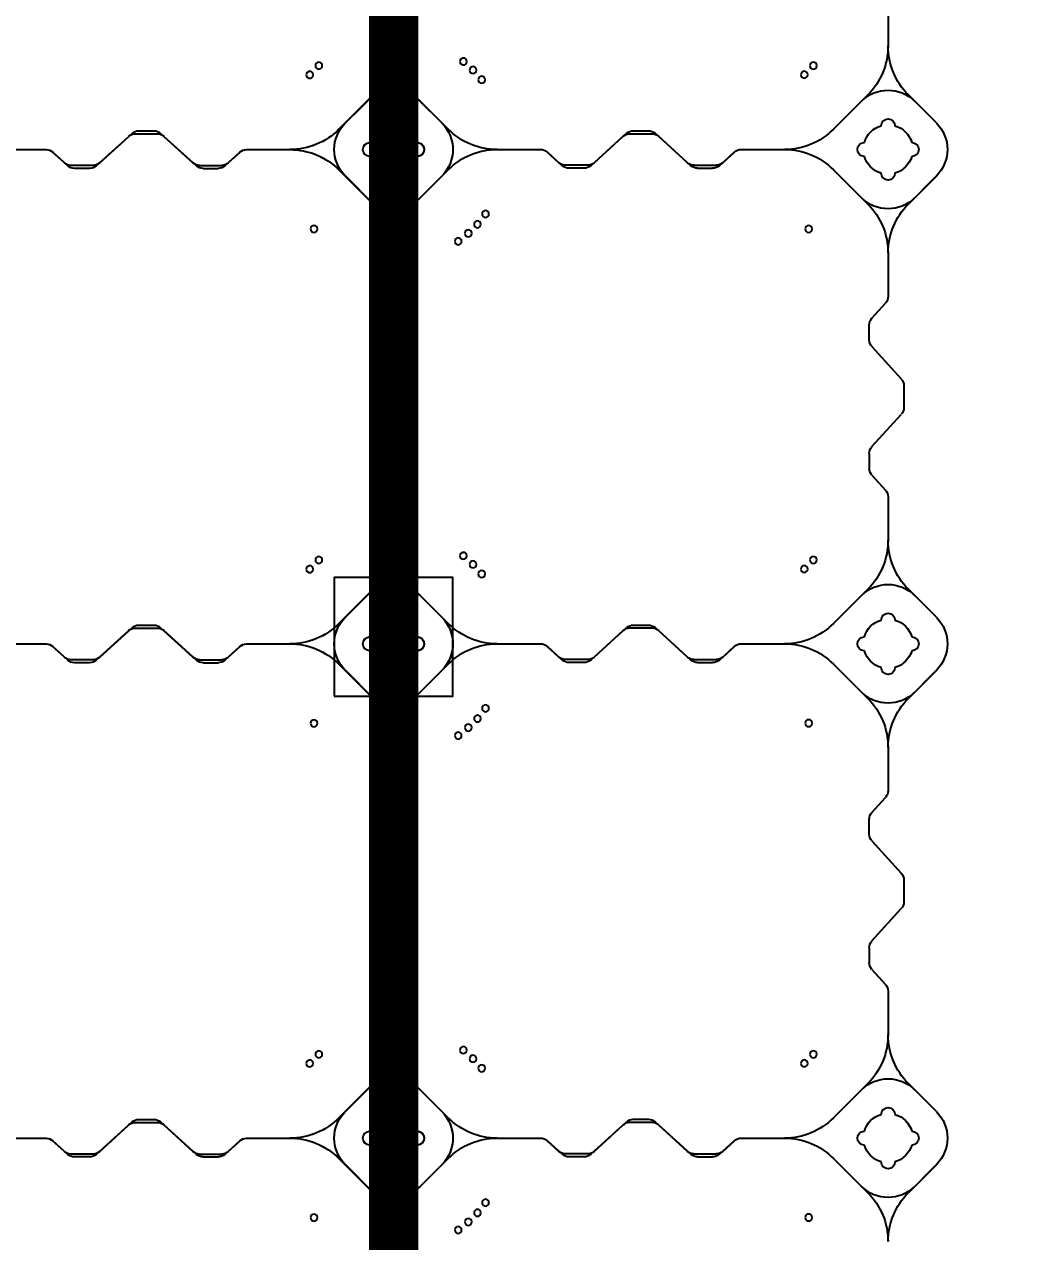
# Model space of a CAD drawing. Header units: millimetres. Extents: x -1612139 to -1260738, y 1141106 to 1536160.
# Drawn here: x -1312392 to -1311388, y 1260207 to 1261438 of the extents above; entities that cross this region are included whole.
import ezdxf

# ---------------------------------------------------------------- set-up
doc = ezdxf.new("R2010")
doc.units = ezdxf.units.MM
doc.header["$LTSCALE"] = 10
doc.layers.get('0').update_dxf_attribs({"linetype": 'CONTINUOUS'})
doc.layers.get('DEFPOINTS').update_dxf_attribs({"linetype": 'CONTINUOUS'})
doc.layers.add('W-FLOAT_BOWL浮筒', color=253, linetype='CONTINUOUS')
doc.styles.add('STANDARD_T3', font='simplex.shx', dxfattribs={"width": 0.7, "bigfont": 'gbcbig.shx'})
doc.dimstyles.new('W&&200', dxfattribs={"dimtxt": 700, "dimasz": 200, "dimexe": 500, "dimexo": 600, "dimgap": 200, "dimtad": 1, "dimdec": 0, "dimzin": 0, "dimdsep": 46, "dimtxsty": 'STANDARD_T3', "dimcen": 0.09, "dimclrd": 1, "dimclre": 1, "dimclrt": 7, "dimazin": 2, "dimtfac": 1, "dimtdec": 0, "dimtix": 1, "dimtmove": 2, "dimatfit": 3, "dimfxl": 100, "dimtolj": 1, "dimtzin": 0, "dimarcsym": 0})

# ---------------------------------------------------------------- blocks, each defined once
blk = doc.blocks.new('蓝色')
at = {"layer": 'W-FLOAT_BOWL浮筒', "color": 5}
for p, q in [((20951.1, -4479.1), (20985.8, -4444.4)), ((21055.2, -4472.8), (21026.8, -4444.5)), ((20979.5, -4450.8), (20951.2, -4479.1)), ((21033.2, -4450.8), (21055.2, -4472.7)), ((20699, -4480.6), (20683.7, -4480.6)), ((20813.7, -4480.6), (20829, -4480.6)), ((20673.5, -4486.2), (20661.6, -4497)), ((20677, -4483.2), (20661.8, -4497)), ((20702.5, -4483.6), (20680.2, -4483.6)), ((20705.7, -4483.2), (20738.5, -4513)), ((20709.2, -4486.2), (20742, -4516)), ((20803.5, -4486.2), (20770.7, -4516)), ((20807, -4483.2), (20774.2, -4513)), ((20810.2, -4483.6), (20832.5, -4483.6)), ((20835.7, -4483.2), (20850.9, -4497)), ((20839.2, -4486.2), (20851.1, -4497)), ((20610.9, -4499.6), (20655.1, -4499.6)), ((20610.9, -4499.6), (20654.9, -4499.6)), ((20857.6, -4499.6), (20901.6, -4499.6)), ((20857.8, -4499.6), (20901.6, -4499.6)), ((20745.2, -4515.6), (20767.5, -4515.6)), ((20748.7, -4518.6), (20764, -4518.6)), ((20985.8, -4554.9), (20951.1, -4520.1)), ((20979.5, -4548.4), (20951.2, -4520.1)), ((21055.2, -4526.5), (21026.8, -4554.8)), ((21055.2, -4526.5), (21033.2, -4548.4)), ((21006.3, -4648.4), (21006.3, -4604.2)), ((20989.9, -4670.3), (21003.7, -4655.1)), ((20987.3, -4692.3), (20987.3, -4677)), ((20989.9, -4699), (21019.7, -4731.8)), ((21022.3, -4760.8), (21022.3, -4738.5)), ((20989.9, -4800.3), (21019.7, -4767.5)), ((20987.3, -4807), (20987.3, -4822.3)), ((20989.9, -4829), (21003.7, -4844.2)), ((21006.3, -4894.9), (21006.3, -4850.9)), ((20951.1, -4979.1), (20985.8, -4944.4)), ((21055.2, -4972.8), (21026.8, -4944.5)), ((20979.5, -4950.8), (20951.2, -4979.1)), ((21033.2, -4950.8), (21055.2, -4972.7)), ((20673.5, -4986.2), (20661.6, -4997)), ((20677, -4983.2), (20661.8, -4997)), ((20702.5, -4983.6), (20680.2, -4983.6)), ((20699, -4980.6), (20683.7, -4980.6)), ((20705.7, -4983.2), (20738.5, -5013)), ((20709.2, -4986.2), (20742, -5016)), ((20803.5, -4986.2), (20770.7, -5016)), ((20807, -4983.2), (20774.2, -5013)), ((20810.2, -4983.6), (20832.5, -4983.6)), ((20813.7, -4980.6), (20829, -4980.6)), ((20835.7, -4983.2), (20850.9, -4997)), ((20839.2, -4986.2), (20851.1, -4997)), ((20610.9, -4999.6), (20655.1, -4999.6)), ((20610.9, -4999.6), (20654.9, -4999.6)), ((20857.6, -4999.6), (20901.6, -4999.6)), ((20857.8, -4999.6), (20901.6, -4999.6)), ((20745.2, -5015.6), (20767.5, -5015.6)), ((20748.7, -5018.6), (20764, -5018.6)), ((20985.8, -5054.9), (20951.1, -5020.1)), ((20979.5, -5048.4), (20951.2, -5020.1)), ((21055.2, -5026.5), (21026.8, -5054.8)), ((21055.2, -5026.5), (21033.2, -5048.4)), ((21006.3, -5148.4), (21006.3, -5104.2)), ((20989.9, -5170.3), (21003.7, -5155.1)), ((20987.3, -5192.3), (20987.3, -5177)), ((20989.9, -5199), (21019.7, -5231.8)), ((21022.3, -5260.8), (21022.3, -5238.5)), ((20989.9, -5300.3), (21019.7, -5267.5)), ((20987.3, -5307), (20987.3, -5322.3)), ((20989.9, -5329), (21003.7, -5344.2)), ((21006.3, -5394.9), (21006.3, -5350.9)), ((20951.1, -5479.1), (20985.8, -5444.4)), ((20979.5, -5450.8), (20951.2, -5479.1)), ((21055.2, -5472.8), (21026.8, -5444.5)), ((21033.2, -5450.8), (21055.2, -5472.7)), ((20673.5, -5486.2), (20661.6, -5497)), ((20677, -5483.2), (20661.8, -5497)), ((20702.5, -5483.6), (20680.2, -5483.6)), ((20699, -5480.6), (20683.7, -5480.6)), ((20705.7, -5483.2), (20738.5, -5513)), ((20709.2, -5486.2), (20742, -5516)), ((20803.5, -5486.2), (20770.7, -5516)), ((20807, -5483.2), (20774.2, -5513)), ((20810.2, -5483.6), (20832.5, -5483.6)), ((20813.7, -5480.6), (20829, -5480.6)), ((20835.7, -5483.2), (20850.9, -5497)), ((20839.2, -5486.2), (20851.1, -5497)), ((20610.9, -5499.6), (20655.1, -5499.6)), ((20610.9, -5499.6), (20654.9, -5499.6)), ((20857.6, -5499.6), (20901.6, -5499.6)), ((20857.8, -5499.6), (20901.6, -5499.6)), ((20745.2, -5515.6), (20767.5, -5515.6)), ((20748.7, -5518.6), (20764, -5518.6)), ((20985.8, -5554.9), (20951.1, -5520.1)), ((20979.5, -5548.4), (20951.2, -5520.1)), ((21055.2, -5526.5), (21026.8, -5554.8)), ((21055.2, -5526.5), (21033.2, -5548.4)), ((21006.3, -5648.4), (21006.3, -5604.2))]:
    blk.add_line(p, q, dxfattribs=at)
for centre in [(20926, -4419.3), (20921.6, -4575.2), (20930.8, -4584.4), (20926, -4919.3), (20921.6, -5075.2), (20930.8, -5084.4), (20926, -5419.3), (20921.6, -5575.2), (20930.8, -5584.4)]:
    blk.add_circle(centre, 3.5, dxfattribs=at)
for centre, radius, start, end in [((20936.3, -4394.9), 70, 315, 0), ((21076.3, -4395), 70, 180, 225), ((21006.4, -4477.7), 38, 45, 135), ((21006.3, -4475.6), 7, 0, 180), ((21006.3, -4475.6), 7, 0, 180), ((20683.7, -4490.6), 10, 90, 132.2737), ((20699, -4490.6), 10, 47.7263, 90), ((20813.7, -4490.6), 10, 90, 132.2737), ((20829, -4490.6), 10, 47.7263, 90), ((20901.6, -4429.6), 70, 270, 315), ((20901.7, -4429.6), 70, 270, 315), ((21006.3, -4499.6), 25, 106.2602, 163.7398), ((21006.3, -4499.6), 25, 106.2602, 163.7398), ((21006.3, -4499.6), 25, 16.2602, 73.7398), ((21006.3, -4499.6), 25, 16.2602, 73.7398), ((21028.3, -4499.6), 38, 315, 45), ((21028.3, -4499.7), 38, 315, 45), ((20680.2, -4493.6), 10, 90, 132.2737), ((20702.5, -4493.6), 10, 47.7263, 90), ((20810.2, -4493.6), 10, 90, 132.2737), ((20832.5, -4493.6), 10, 47.7263, 90), ((20982.3, -4499.6), 7, 90, 270), ((20982.3, -4499.6), 7, 90, 270), ((21030.3, -4499.6), 7, 270, 90), ((21030.3, -4499.6), 7, 270, 90), ((20654.9, -4489.6), 10, 270, 312.2737), ((20655.1, -4489.6), 10, 270, 312.2737), ((20857.6, -4489.6), 10, 227.7263, 270), ((20857.8, -4489.6), 10, 227.7263, 270), ((20901.6, -4569.6), 70, 45, 90), ((20901.7, -4569.6), 70, 45, 90), ((21006.3, -4499.6), 25, 196.2602, 253.7398), ((21006.3, -4499.6), 25, 196.2602, 253.7398), ((21006.3, -4499.6), 25, 286.2602, 343.7398), ((21006.3, -4499.6), 25, 286.2602, 343.7398), ((20745.2, -4505.6), 10, 227.7263, 270), ((20748.7, -4508.6), 10, 227.7263, 270), ((20764, -4508.6), 10, 270, 312.2737), ((20767.5, -4505.6), 10, 270, 312.2737), ((21006.3, -4523.6), 7, 180, 0), ((21006.3, -4523.6), 7, 180, 0), ((21006.4, -4521.6), 38, 225, 315), ((20936.3, -4604.3), 70, 0, 45), ((21076.3, -4604.3), 70, 135, 180), ((20996.3, -4648.4), 10, 317.7263, 0), ((20997.3, -4677), 10, 137.7263, 180), ((20997.3, -4692.3), 10, 180, 222.2737), ((21012.3, -4738.5), 10, 0, 42.2737), ((21012.3, -4760.8), 10, 317.7263, 0), ((20997.3, -4807), 10, 137.7263, 180), ((20997.3, -4822.3), 10, 180, 222.2737), ((20996.3, -4850.9), 10, 0, 42.2737), ((20936.3, -4894.9), 70, 315, 0), ((21076.3, -4895), 70, 180, 225), ((21006.4, -4977.7), 38, 45, 135), ((21006.3, -4975.6), 7, 0, 180), ((21006.3, -4975.6), 7, 0, 180), ((21028.3, -4999.6), 38, 315, 45), ((21028.3, -4999.7), 38, 315, 45), ((20680.2, -4993.6), 10, 90, 132.2737), ((20683.7, -4990.6), 10, 90, 132.2737), ((20699, -4990.6), 10, 47.7263, 90), ((20702.5, -4993.6), 10, 47.7263, 90), ((20810.2, -4993.6), 10, 90, 132.2737), ((20813.7, -4990.6), 10, 90, 132.2737), ((20829, -4990.6), 10, 47.7263, 90), ((20832.5, -4993.6), 10, 47.7263, 90), ((20901.6, -4929.6), 70, 270, 315), ((20901.7, -4929.6), 70, 270, 315), ((21006.3, -4999.6), 25, 106.2602, 163.7398), ((21006.3, -4999.6), 25, 106.2602, 163.7398), ((21006.3, -4999.6), 25, 16.2602, 73.7398), ((21006.3, -4999.6), 25, 16.2602, 73.7398), ((20654.9, -4989.6), 10, 270, 312.2737), ((20655.1, -4989.6), 10, 270, 312.2737), ((20857.6, -4989.6), 10, 227.7263, 270), ((20857.8, -4989.6), 10, 227.7263, 270), ((20982.3, -4999.6), 7, 90, 270), ((20982.3, -4999.6), 7, 90, 270), ((21030.3, -4999.6), 7, 270, 90), ((21030.3, -4999.6), 7, 270, 90), ((20901.6, -5069.6), 70, 45, 90), ((20901.7, -5069.6), 70, 45, 90), ((21006.3, -4999.6), 25, 196.2602, 253.7398), ((21006.3, -4999.6), 25, 196.2602, 253.7398), ((21006.3, -4999.6), 25, 286.2602, 343.7398), ((21006.3, -4999.6), 25, 286.2602, 343.7398), ((20745.2, -5005.6), 10, 227.7263, 270), ((20748.7, -5008.6), 10, 227.7263, 270), ((20764, -5008.6), 10, 270, 312.2737), ((20767.5, -5005.6), 10, 270, 312.2737), ((21006.3, -5023.6), 7, 180, 0), ((21006.3, -5023.6), 7, 180, 0), ((21006.4, -5021.6), 38, 225, 315), ((20936.3, -5104.3), 70, 0, 45), ((21076.3, -5104.3), 70, 135, 180), ((20996.3, -5148.4), 10, 317.7263, 0), ((20997.3, -5177), 10, 137.7263, 180), ((20997.3, -5192.3), 10, 180, 222.2737), ((21012.3, -5238.5), 10, 0, 42.2737), ((21012.3, -5260.8), 10, 317.7263, 0), ((20997.3, -5307), 10, 137.7263, 180), ((20997.3, -5322.3), 10, 180, 222.2737), ((20996.3, -5350.9), 10, 0, 42.2737), ((20936.3, -5394.9), 70, 315, 0), ((21076.3, -5395), 70, 180, 225), ((21006.4, -5477.7), 38, 45, 135), ((20901.6, -5429.6), 70, 270, 315), ((20901.7, -5429.6), 70, 270, 315), ((21006.3, -5499.6), 25, 106.2602, 163.7398), ((21006.3, -5499.6), 25, 106.2602, 163.7398), ((21006.3, -5475.6), 7, 0, 180), ((21006.3, -5475.6), 7, 0, 180), ((21006.3, -5499.6), 25, 16.2602, 73.7398), ((21006.3, -5499.6), 25, 16.2602, 73.7398), ((21028.3, -5499.6), 38, 315, 45), ((21028.3, -5499.7), 38, 315, 45), ((20680.2, -5493.6), 10, 90, 132.2737), ((20683.7, -5490.6), 10, 90, 132.2737), ((20699, -5490.6), 10, 47.7263, 90), ((20702.5, -5493.6), 10, 47.7263, 90), ((20810.2, -5493.6), 10, 90, 132.2737), ((20813.7, -5490.6), 10, 90, 132.2737), ((20829, -5490.6), 10, 47.7263, 90), ((20832.5, -5493.6), 10, 47.7263, 90), ((20654.9, -5489.6), 10, 270, 312.2737), ((20655.1, -5489.6), 10, 270, 312.2737), ((20857.6, -5489.6), 10, 227.7263, 270), ((20857.8, -5489.6), 10, 227.7263, 270), ((20901.6, -5569.6), 70, 45, 90), ((20901.7, -5569.6), 70, 45, 90), ((20982.3, -5499.6), 7, 90, 270), ((20982.3, -5499.6), 7, 90, 270), ((21030.3, -5499.6), 7, 270, 90), ((21030.3, -5499.6), 7, 270, 90), ((20745.2, -5505.6), 10, 227.7263, 270), ((20748.7, -5508.6), 10, 227.7263, 270), ((20764, -5508.6), 10, 270, 312.2737), ((20767.5, -5505.6), 10, 270, 312.2737), ((21006.3, -5499.6), 25, 196.2602, 253.7398), ((21006.3, -5499.6), 25, 196.2602, 253.7398), ((21006.3, -5499.6), 25, 286.2602, 343.7398), ((21006.3, -5499.6), 25, 286.2602, 343.7398), ((21006.3, -5523.6), 7, 180, 0), ((21006.3, -5523.6), 7, 180, 0), ((21006.4, -5521.6), 38, 225, 315), ((20936.3, -5604.3), 70, 0, 45), ((21076.3, -5604.3), 70, 135, 180)]:
    blk.add_arc(centre, radius, start, end, dxfattribs=at)
blk = doc.blocks.new('橙色')
at = {"layer": 'W-FLOAT_BOWL浮筒', "color": 30}
for p, q in [((21451.2, -3973.2), (21479.5, -3944.8)), ((21451.2, -3973.1), (21473.1, -3951.2)), ((21555.2, -3979.5), (21520.5, -3944.8)), ((21526.8, -3951.2), (21555.2, -3979.5)), ((21944.8, -3979.5), (21979.5, -3944.8)), ((21973.2, -3951.2), (21944.8, -3979.5)), ((22048.8, -3973.2), (22020.5, -3944.8)), ((22026.9, -3951.2), (22048.8, -3973.1)), ((21667.1, -3986.6), (21655.3, -3997.4)), ((21670.6, -3983.6), (21655.5, -3997.4)), ((21696.1, -3984), (21673.9, -3984)), ((21692.6, -3981), (21677.4, -3981)), ((21699.4, -3983.6), (21732.1, -4013.4)), ((21702.9, -3986.6), (21735.6, -4016.4)), ((21797.1, -3986.6), (21764.4, -4016.4)), ((21800.6, -3983.6), (21767.9, -4013.4)), ((21803.9, -3984), (21826.1, -3984)), ((21807.4, -3981), (21822.6, -3981)), ((21829.4, -3983.6), (21844.5, -3997.4)), ((21832.9, -3986.6), (21844.7, -3997.4)), ((21604.6, -4000), (21648.7, -4000)), ((21604.6, -4000), (21648.5, -4000)), ((21851.3, -4000), (21895.3, -4000)), ((21851.5, -4000), (21895.3, -4000)), ((21520.5, -4055.2), (21555.2, -4020.5)), ((21526.8, -4048.8), (21555.2, -4020.5)), ((21738.9, -4016), (21761.1, -4016)), ((21742.4, -4019), (21757.6, -4019)), ((21973.2, -4048.8), (21944.8, -4020.5)), ((21979.5, -4055.2), (21944.8, -4020.5)), ((21451.2, -4026.8), (21479.5, -4055.2)), ((21473.1, -4048.8), (21451.2, -4026.9)), ((22048.8, -4026.8), (22020.5, -4055.2)), ((22048.8, -4026.9), (22026.9, -4048.8)), ((21500, -4148.5), (21500, -4104.6)), ((22000, -4148.7), (22000, -4104.6)), ((21486.6, -4167.1), (21497.4, -4155.3)), ((21983.6, -4170.6), (21997.4, -4155.5)), ((21484, -4196.1), (21484, -4173.9)), ((21981, -4192.6), (21981, -4177.4)), ((21486.6, -4202.9), (21516.4, -4235.6)), ((21983.6, -4199.4), (22013.4, -4232.1)), ((21519, -4257.6), (21519, -4242.4)), ((22016, -4261.1), (22016, -4238.9)), ((21486.6, -4297.1), (21516.4, -4264.4)), ((21983.6, -4300.6), (22013.4, -4267.9)), ((21484, -4303.9), (21484, -4326.1)), ((21981, -4307.4), (21981, -4322.6)), ((21486.6, -4332.9), (21497.4, -4344.7)), ((21983.6, -4329.4), (21997.4, -4344.5)), ((21500, -4395.3), (21500, -4351.5)), ((22000, -4395.3), (22000, -4351.3)), ((21451.2, -4473.2), (21479.5, -4444.8)), ((21555.2, -4479.5), (21520.5, -4444.8)), ((21944.8, -4479.5), (21979.5, -4444.8)), ((22048.8, -4473.2), (22020.5, -4444.8)), ((21451.2, -4473.1), (21473.1, -4451.2)), ((21526.8, -4451.2), (21555.2, -4479.5)), ((21973.2, -4451.2), (21944.8, -4479.5)), ((22026.9, -4451.2), (22048.8, -4473.1)), ((21692.6, -4481), (21677.4, -4481)), ((21807.4, -4481), (21822.6, -4481)), ((21667.1, -4486.6), (21655.3, -4497.4)), ((21670.6, -4483.6), (21655.5, -4497.4)), ((21696.1, -4484), (21673.9, -4484)), ((21699.4, -4483.6), (21732.1, -4513.4)), ((21702.9, -4486.6), (21735.6, -4516.4)), ((21797.1, -4486.6), (21764.4, -4516.4)), ((21800.6, -4483.6), (21767.9, -4513.4)), ((21803.9, -4484), (21826.1, -4484)), ((21829.4, -4483.6), (21844.5, -4497.4)), ((21832.9, -4486.6), (21844.7, -4497.4)), ((21604.6, -4500), (21648.7, -4500)), ((21604.6, -4500), (21648.5, -4500)), ((21851.3, -4500), (21895.3, -4500)), ((21851.5, -4500), (21895.3, -4500)), ((21738.9, -4516), (21761.1, -4516)), ((21451.2, -4526.8), (21479.5, -4555.2)), ((21473.1, -4548.8), (21451.2, -4526.9)), ((21520.5, -4555.2), (21555.2, -4520.5)), ((21526.8, -4548.8), (21555.2, -4520.5)), ((21742.4, -4519), (21757.6, -4519)), ((21973.2, -4548.8), (21944.8, -4520.5)), ((21979.5, -4555.2), (21944.8, -4520.5)), ((22048.8, -4526.8), (22020.5, -4555.2)), ((22048.8, -4526.9), (22026.9, -4548.8)), ((21500, -4648.5), (21500, -4604.6)), ((22000, -4648.7), (22000, -4604.6)), ((21486.6, -4667.1), (21497.4, -4655.3)), ((21983.6, -4670.6), (21997.4, -4655.5)), ((21484, -4696.1), (21484, -4673.9)), ((21981, -4692.6), (21981, -4677.4)), ((21486.6, -4702.9), (21516.4, -4735.6)), ((21983.6, -4699.4), (22013.4, -4732.1)), ((22016, -4761.1), (22016, -4738.9)), ((21519, -4757.6), (21519, -4742.4)), ((21486.6, -4797.1), (21516.4, -4764.4)), ((21983.6, -4800.6), (22013.4, -4767.9)), ((21484, -4803.9), (21484, -4826.1)), ((21981, -4807.4), (21981, -4822.6)), ((21486.6, -4832.9), (21497.4, -4844.7)), ((21983.6, -4829.4), (21997.4, -4844.5)), ((22000, -4895.3), (22000, -4851.3)), ((21500, -4895.3), (21500, -4851.5)), ((21451.2, -4973.2), (21479.5, -4944.8)), ((21555.2, -4979.5), (21520.5, -4944.8)), ((21944.8, -4979.5), (21979.5, -4944.8)), ((22048.8, -4973.2), (22020.5, -4944.8)), ((21451.2, -4973.1), (21473.1, -4951.2)), ((21526.8, -4951.2), (21555.2, -4979.5)), ((21973.2, -4951.2), (21944.8, -4979.5)), ((22026.9, -4951.2), (22048.8, -4973.1)), ((21667.1, -4986.6), (21655.3, -4997.4)), ((21670.6, -4983.6), (21655.5, -4997.4)), ((21696.1, -4984), (21673.9, -4984)), ((21692.6, -4981), (21677.4, -4981)), ((21699.4, -4983.6), (21732.1, -5013.4)), ((21702.9, -4986.6), (21735.6, -5016.4)), ((21797.1, -4986.6), (21764.4, -5016.4)), ((21800.6, -4983.6), (21767.9, -5013.4)), ((21803.9, -4984), (21826.1, -4984)), ((21807.4, -4981), (21822.6, -4981)), ((21829.4, -4983.6), (21844.5, -4997.4)), ((21832.9, -4986.6), (21844.7, -4997.4)), ((21604.6, -5000), (21648.7, -5000)), ((21604.6, -5000), (21648.5, -5000)), ((21851.3, -5000), (21895.3, -5000)), ((21851.5, -5000), (21895.3, -5000)), ((21520.5, -5055.2), (21555.2, -5020.5)), ((21526.8, -5048.8), (21555.2, -5020.5)), ((21738.9, -5016), (21761.1, -5016)), ((21742.4, -5019), (21757.6, -5019)), ((21973.2, -5048.8), (21944.8, -5020.5)), ((21979.5, -5055.2), (21944.8, -5020.5)), ((21451.2, -5026.8), (21479.5, -5055.2)), ((21473.1, -5048.8), (21451.2, -5026.9)), ((22048.8, -5026.8), (22020.5, -5055.2)), ((22048.8, -5026.9), (22026.9, -5048.8)), ((21500, -5148.5), (21500, -5104.6)), ((22000, -5148.7), (22000, -5104.6))]:
    blk.add_line(p, q, dxfattribs=at)
for centre in [(21565.3, -3907.1), (21575.6, -3915.2), (21584.8, -3924.4), (21919.7, -3919.7), (21592.9, -3934.7), (21589, -4070.6), (21915.2, -4075.6), (21570.6, -4089), (21580.3, -4080.3), (21924.4, -4084.8), (21565.3, -4407.1), (21575.6, -4415.2), (21919.7, -4419.7), (21584.8, -4424.4), (21592.9, -4434.7), (21589, -4570.6), (21580.3, -4580.3), (21915.2, -4575.6), (21570.6, -4589), (21924.4, -4584.8), (21565.3, -4907.1), (21575.6, -4915.2), (21584.8, -4924.4), (21919.7, -4919.7), (21592.9, -4934.7), (21589, -5070.6), (21915.2, -5075.6), (21580.3, -5080.3), (21924.4, -5084.8), (21570.6, -5089)]:
    blk.add_circle(centre, 3.5, dxfattribs=at)
for centre, radius, start, end in [((21430, -3895.3), 70, 315, 0), ((21570, -3895.3), 70, 180, 225), ((21930, -3895.3), 70, 315, 0), ((22070, -3895.3), 70, 180, 225), ((21500, -3978), 38, 45, 135), ((22000, -3978), 38, 45, 135), ((21478, -4000), 38, 135, 225), ((21478, -4000), 38, 135, 225), ((21500, -4000), 25, 106.2602, 163.7398), ((21500, -4000), 25, 106.2602, 163.7398), ((21500, -3976), 7, 0, 180), ((21500, -3976), 7, 0, 180), ((21500, -4000), 25, 16.2602, 73.7398), ((21500, -4000), 25, 16.2602, 73.7398), ((22000, -4000), 25, 106.2602, 163.7398), ((22000, -4000), 25, 106.2602, 163.7398), ((22000, -3976), 7, 0, 180), ((22000, -3976), 7, 0, 180), ((22000, -4000), 25, 16.2602, 73.7398), ((22000, -4000), 25, 16.2602, 73.7398), ((22022, -4000), 38, 315, 45), ((22022, -4000), 38, 315, 45), ((21604.7, -3930), 70, 225, 270), ((21604.7, -3930), 70, 225, 270), ((21673.9, -3994), 10, 90, 132.2737), ((21677.4, -3991), 10, 90, 132.2737), ((21692.6, -3991), 10, 47.7263, 90), ((21696.1, -3994), 10, 47.7263, 90), ((21803.9, -3994), 10, 90, 132.2737), ((21807.4, -3991), 10, 90, 132.2737), ((21822.6, -3991), 10, 47.7263, 90), ((21826.1, -3994), 10, 47.7263, 90), ((21895.3, -3930), 70, 270, 315), ((21895.3, -3930), 70, 270, 315), ((21476, -4000), 7, 90, 270), ((21476, -4000), 7, 90, 270), ((21524, -4000), 7, 270, 90), ((21524, -4000), 7, 270, 90), ((21604.7, -4070), 70, 90, 135), ((21604.7, -4070), 70, 90, 135), ((21648.5, -3990), 10, 270, 312.2737), ((21648.7, -3990), 10, 270, 312.2737), ((21851.3, -3990), 10, 227.7263, 270), ((21851.5, -3990), 10, 227.7263, 270), ((21895.3, -4070), 70, 45, 90), ((21895.3, -4070), 70, 45, 90), ((21976, -4000), 7, 90, 270), ((21976, -4000), 7, 90, 270), ((22024, -4000), 7, 270, 90), ((22024, -4000), 7, 270, 90), ((21500, -4000), 25, 196.2602, 253.7398), ((21500, -4000), 25, 196.2602, 253.7398), ((21500, -4000), 25, 286.2602, 343.7398), ((21500, -4000), 25, 286.2602, 343.7398), ((21738.9, -4006), 10, 227.7263, 270), ((21761.1, -4006), 10, 270, 312.2737), ((22000, -4000), 25, 196.2602, 253.7398), ((22000, -4000), 25, 196.2602, 253.7398), ((22000, -4000), 25, 286.2602, 343.7398), ((22000, -4000), 25, 286.2602, 343.7398), ((21500, -4024), 7, 180, 0), ((21500, -4024), 7, 180, 0), ((21742.4, -4009), 10, 227.7263, 270), ((21757.6, -4009), 10, 270, 312.2737), ((22000, -4024), 7, 180, 0), ((22000, -4024), 7, 180, 0), ((21500, -4022), 38, 225, 315), ((22000, -4022), 38, 225, 315), ((21430, -4104.7), 70, 0, 45), ((21570, -4104.7), 70, 135, 180), ((21930, -4104.7), 70, 0, 45), ((22070, -4104.7), 70, 135, 180), ((21490, -4148.5), 10, 317.7263, 0), ((21990, -4148.7), 10, 317.7263, 0), ((21494, -4173.9), 10, 137.7263, 180), ((21991, -4177.4), 10, 137.7263, 180), ((21494, -4196.1), 10, 180, 222.2737), ((21991, -4192.6), 10, 180, 222.2737), ((21509, -4242.4), 10, 0, 42.2737), ((22006, -4238.9), 10, 0, 42.2737), ((21509, -4257.6), 10, 317.7263, 0), ((22006, -4261.1), 10, 317.7263, 0), ((21494, -4303.9), 10, 137.7263, 180), ((21991, -4307.4), 10, 137.7263, 180), ((21494, -4326.1), 10, 180, 222.2737), ((21991, -4322.6), 10, 180, 222.2737), ((21490, -4351.5), 10, 0, 42.2737), ((21990, -4351.3), 10, 0, 42.2737), ((21430, -4395.3), 70, 315, 0), ((21570, -4395.3), 70, 180, 225), ((21930, -4395.3), 70, 315, 0), ((22070, -4395.3), 70, 180, 225), ((21500, -4478), 38, 45, 135), ((22000, -4478), 38, 45, 135), ((21500, -4476), 7, 0, 180), ((21500, -4476), 7, 0, 180), ((22000, -4476), 7, 0, 180), ((22000, -4476), 7, 0, 180), ((21478, -4500), 38, 135, 225), ((21478, -4500), 38, 135, 225), ((21500, -4500), 25, 106.2602, 163.7398), ((21500, -4500), 25, 106.2602, 163.7398), ((21500, -4500), 25, 16.2602, 73.7398), ((21500, -4500), 25, 16.2602, 73.7398), ((21604.7, -4430), 70, 225, 270), ((21604.7, -4430), 70, 225, 270), ((21677.4, -4491), 10, 90, 132.2737), ((21692.6, -4491), 10, 47.7263, 90), ((21807.4, -4491), 10, 90, 132.2737), ((21822.6, -4491), 10, 47.7263, 90), ((21895.3, -4430), 70, 270, 315), ((21895.3, -4430), 70, 270, 315), ((22000, -4500), 25, 106.2602, 163.7398), ((22000, -4500), 25, 106.2602, 163.7398), ((22000, -4500), 25, 16.2602, 73.7398), ((22000, -4500), 25, 16.2602, 73.7398), ((22022, -4500), 38, 315, 45), ((22022, -4500), 38, 315, 45), ((21476, -4500), 7, 90, 270), ((21476, -4500), 7, 90, 270), ((21524, -4500), 7, 270, 90), ((21524, -4500), 7, 270, 90), ((21673.9, -4494), 10, 90, 132.2737), ((21696.1, -4494), 10, 47.7263, 90), ((21803.9, -4494), 10, 90, 132.2737), ((21826.1, -4494), 10, 47.7263, 90), ((21976, -4500), 7, 90, 270), ((21976, -4500), 7, 90, 270), ((22024, -4500), 7, 270, 90), ((22024, -4500), 7, 270, 90), ((21604.7, -4570), 70, 90, 135), ((21604.7, -4570), 70, 90, 135), ((21648.5, -4490), 10, 270, 312.2737), ((21648.7, -4490), 10, 270, 312.2737), ((21851.3, -4490), 10, 227.7263, 270), ((21851.5, -4490), 10, 227.7263, 270), ((21895.3, -4570), 70, 45, 90), ((21895.3, -4570), 70, 45, 90), ((21500, -4500), 25, 196.2602, 253.7398), ((21500, -4500), 25, 196.2602, 253.7398), ((21500, -4500), 25, 286.2602, 343.7398), ((21500, -4500), 25, 286.2602, 343.7398), ((21738.9, -4506), 10, 227.7263, 270), ((21742.4, -4509), 10, 227.7263, 270), ((21757.6, -4509), 10, 270, 312.2737), ((21761.1, -4506), 10, 270, 312.2737), ((22000, -4500), 25, 196.2602, 253.7398), ((22000, -4500), 25, 196.2602, 253.7398), ((22000, -4500), 25, 286.2602, 343.7398), ((22000, -4500), 25, 286.2602, 343.7398), ((21500, -4524), 7, 180, 0), ((21500, -4524), 7, 180, 0), ((22000, -4524), 7, 180, 0), ((22000, -4524), 7, 180, 0), ((21500, -4522), 38, 225, 315), ((21430, -4604.7), 70, 0, 45), ((21570, -4604.7), 70, 135, 180), ((22000, -4522), 38, 225, 315), ((21930, -4604.7), 70, 0, 45), ((22070, -4604.7), 70, 135, 180), ((21490, -4648.5), 10, 317.7263, 0), ((21990, -4648.7), 10, 317.7263, 0), ((21494, -4673.9), 10, 137.7263, 180), ((21991, -4677.4), 10, 137.7263, 180), ((21494, -4696.1), 10, 180, 222.2737), ((21991, -4692.6), 10, 180, 222.2737), ((21509, -4742.4), 10, 0, 42.2737), ((22006, -4738.9), 10, 0, 42.2737), ((21509, -4757.6), 10, 317.7263, 0), ((22006, -4761.1), 10, 317.7263, 0), ((21494, -4803.9), 10, 137.7263, 180), ((21991, -4807.4), 10, 137.7263, 180), ((21494, -4826.1), 10, 180, 222.2737), ((21991, -4822.6), 10, 180, 222.2737), ((21490, -4851.5), 10, 0, 42.2737), ((21990, -4851.3), 10, 0, 42.2737), ((21430, -4895.3), 70, 315, 0), ((21570, -4895.3), 70, 180, 225), ((21930, -4895.3), 70, 315, 0), ((22070, -4895.3), 70, 180, 225), ((21500, -4978), 38, 45, 135), ((22000, -4978), 38, 45, 135), ((21478, -5000), 38, 135, 225), ((21478, -5000), 38, 135, 225), ((21500, -4976), 7, 0, 180), ((21500, -4976), 7, 0, 180), ((22000, -4976), 7, 0, 180), ((22000, -4976), 7, 0, 180), ((22022, -5000), 38, 315, 45), ((22022, -5000), 38, 315, 45), ((21500, -5000), 25, 106.2602, 163.7398), ((21500, -5000), 25, 106.2602, 163.7398), ((21500, -5000), 25, 16.2602, 73.7398), ((21500, -5000), 25, 16.2602, 73.7398), ((21604.7, -4930), 70, 225, 270), ((21604.7, -4930), 70, 225, 270), ((21673.9, -4994), 10, 90, 132.2737), ((21677.4, -4991), 10, 90, 132.2737), ((21692.6, -4991), 10, 47.7263, 90), ((21696.1, -4994), 10, 47.7263, 90), ((21803.9, -4994), 10, 90, 132.2737), ((21807.4, -4991), 10, 90, 132.2737), ((21822.6, -4991), 10, 47.7263, 90), ((21826.1, -4994), 10, 47.7263, 90), ((21895.3, -4930), 70, 270, 315), ((21895.3, -4930), 70, 270, 315), ((22000, -5000), 25, 106.2602, 163.7398), ((22000, -5000), 25, 106.2602, 163.7398), ((22000, -5000), 25, 16.2602, 73.7398), ((22000, -5000), 25, 16.2602, 73.7398), ((21476, -5000), 7, 90, 270), ((21476, -5000), 7, 90, 270), ((21524, -5000), 7, 270, 90), ((21524, -5000), 7, 270, 90), ((21648.5, -4990), 10, 270, 312.2737), ((21648.7, -4990), 10, 270, 312.2737), ((21851.3, -4990), 10, 227.7263, 270), ((21851.5, -4990), 10, 227.7263, 270), ((21976, -5000), 7, 90, 270), ((21976, -5000), 7, 90, 270), ((22024, -5000), 7, 270, 90), ((22024, -5000), 7, 270, 90), ((21500, -5000), 25, 196.2602, 253.7398), ((21500, -5000), 25, 196.2602, 253.7398), ((21500, -5000), 25, 286.2602, 343.7398), ((21500, -5000), 25, 286.2602, 343.7398), ((21604.7, -5070), 70, 90, 135), ((21604.7, -5070), 70, 90, 135), ((21895.3, -5070), 70, 45, 90), ((21895.3, -5070), 70, 45, 90), ((22000, -5000), 25, 196.2602, 253.7398), ((22000, -5000), 25, 196.2602, 253.7398), ((22000, -5000), 25, 286.2602, 343.7398), ((22000, -5000), 25, 286.2602, 343.7398), ((21738.9, -5006), 10, 227.7263, 270), ((21742.4, -5009), 10, 227.7263, 270), ((21757.6, -5009), 10, 270, 312.2737), ((21761.1, -5006), 10, 270, 312.2737), ((21500, -5024), 7, 180, 0), ((21500, -5024), 7, 180, 0), ((22000, -5024), 7, 180, 0), ((22000, -5024), 7, 180, 0), ((21500, -5022), 38, 225, 315), ((21430, -5104.7), 70, 0, 45), ((21570, -5104.7), 70, 135, 180), ((22000, -5022), 38, 225, 315), ((21930, -5104.7), 70, 0, 45), ((22070, -5104.7), 70, 135, 180)]:
    blk.add_arc(centre, radius, start, end, dxfattribs=at)
blk = doc.blocks.new('*D189')
at = {"color": 1, "lineweight": -2, "transparency": 16777216}
for p, q in [((-1310959.5, 1268311.5), (-1309722.8, 1268311.5)), ((-1310222.8, 1256511.5), (-1310222.8, 1268111.5)), ((-1310959.5, 1256311.5), (-1309722.8, 1256311.5))]:
    blk.add_line(p, q, dxfattribs=at)
at = {"color": 1, "transparency": 16777216}
for points in [[(-1310256.1, 1268111.5), (-1310189.4, 1268111.5), (-1310222.8, 1268311.5)], [(-1310256.1, 1256511.5), (-1310189.4, 1256511.5), (-1310222.8, 1256311.5)]]:
    blk.add_solid(points, dxfattribs=at)
at = {"layer": 'DEFPOINTS', "color": 0, "transparency": 16777216}
for p in [(-1311559.5, 1268311.5), (-1310222.8, 1268311.5), (-1311559.5, 1256311.5)]:
    blk.add_point(p, dxfattribs=at)
at = {"color": 7, "transparency": 16777216, "insert": (-1310772.8, 1262311.5), "char_height": 700, "attachment_point": 5, "rotation": 90, "style": 'STANDARD_T3'}
blk.add_mtext('\\A1;12000', dxfattribs=at)
blk = doc.blocks.new('*D183')
at = {"color": 1, "lineweight": -2, "transparency": 16777216}
for p, q in [((-1333518.8, 1271320.9), (-1333518.8, 1271920.9)), ((-1311518.8, 1271320.9), (-1311518.8, 1271920.9)), ((-1333318.8, 1271420.9), (-1311718.8, 1271420.9))]:
    blk.add_line(p, q, dxfattribs=at)
at = {"color": 1, "transparency": 16777216}
for points in [[(-1333318.8, 1271454.3), (-1333318.8, 1271387.6), (-1333518.8, 1271420.9)], [(-1311718.8, 1271454.3), (-1311718.8, 1271387.6), (-1311518.8, 1271420.9)]]:
    blk.add_solid(points, dxfattribs=at)
at = {"layer": 'DEFPOINTS', "color": 0, "transparency": 16777216}
for p in [(-1311518.8, 1271420.9), (-1333518.8, 1256311.5), (-1311518.8, 1253811.5)]:
    blk.add_point(p, dxfattribs=at)
at = {"color": 7, "transparency": 16777216, "insert": (-1321828.2, 1271970.9), "char_height": 700, "attachment_point": 5, "style": 'STANDARD_T3'}
blk.add_mtext('\\A1;22000', dxfattribs=at)
blk = doc.blocks.new('*D200')
at = {"color": 1, "lineweight": -2, "transparency": 16777216}
for p, q in [((-1310959.5, 1268311.5), (-1308416.8, 1268311.5)), ((-1308916.8, 1254011.5), (-1308916.8, 1268111.5)), ((-1310959.5, 1253811.5), (-1308416.8, 1253811.5))]:
    blk.add_line(p, q, dxfattribs=at)
at = {"color": 1, "transparency": 16777216}
for points in [[(-1308950.2, 1268111.5), (-1308883.5, 1268111.5), (-1308916.8, 1268311.5)], [(-1308950.2, 1254011.5), (-1308883.5, 1254011.5), (-1308916.8, 1253811.5)]]:
    blk.add_solid(points, dxfattribs=at)
at = {"layer": 'DEFPOINTS', "color": 0, "transparency": 16777216}
for p in [(-1311559.5, 1268311.5), (-1308916.8, 1268311.5), (-1311559.5, 1253811.5)]:
    blk.add_point(p, dxfattribs=at)
at = {"color": 7, "transparency": 16777216, "insert": (-1309466.8, 1261061.5), "char_height": 700, "attachment_point": 5, "rotation": 90, "style": 'STANDARD_T3'}
blk.add_mtext('\\A1;14500', dxfattribs=at)
blk = doc.blocks.new('LGZ')
at = {"color": 6}
blk.add_lwpolyline([(-60, -60), (60, -60), (60, 60), (-60, 60)], close=True, dxfattribs=at)

msp = doc.modelspace()

# ---------------------------------------------------------------- linework, layer by layer
at = {"color": 6, "const_width": 50}
msp.add_lwpolyline([(-1333018.8, 1255811.5), (-1324018.8, 1255811.5), (-1324018.8, 1267811.5), (-1323018.8, 1267811.5), (-1323018.8, 1255811.5), (-1313018.8, 1255811.5), (-1313018.8, 1267811.5), (-1312018.8, 1267811.5), (-1312018.8, 1253811.5)], dxfattribs=at)

# ---------------------------------------------------------------- block references
at = {"xscale": -1, "rotation": 180}
for name, p in [('橙色', (-1333518.8, 1256311.5)), ('蓝色', (-1333025.2, 1255811.8))]:
    msp.add_blockref(name, p, dxfattribs=at)
msp.add_blockref('LGZ', (-1312018.8, 1260818.5))

# ---------------------------------------------------------------- dimensions: what is measured, and where the dimension line sits
dim = msp.add_linear_dim(base=(-1311518.8, 1271420.9), p1=(-1333518.8, 1256311.5), p2=(-1311518.8, 1253811.5), dimstyle='W&&200', override={"dimfxlon": 1})
dim.commit()
dim.dimension.update_dxf_attribs({"geometry": '*D183', "text_midpoint": (-1321828.2, 1271970.9), "dimtype": 160})
for base, p1, angle, picture, middle in [((-1310222.8, 1268311.5), (-1311559.5, 1256311.5), 270, '*D189', (-1310772.8, 1262311.5)), ((-1308916.8, 1268311.5), (-1311559.5, 1253811.5), 90, '*D200', (-1309466.8, 1261061.5))]:
    dim = msp.add_linear_dim(base=base, p1=p1, p2=(-1311559.5, 1268311.5), angle=angle, dimstyle='W&&200')
    dim.commit()
    dim.dimension.update_dxf_attribs({"geometry": picture, "text_midpoint": middle})

doc.saveas('drawing.dxf')
